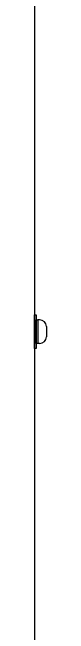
# Model space of a CAD drawing. Header units: millimetres. Extents: x -54 to 1098, y 71 to 805.
# Drawn here: x 484.5 to 488, y 438.1 to 621.4 of the extents above; entities that cross this region are included whole.
import ezdxf

# ---------------------------------------------------------------- set-up
doc = ezdxf.new("R2010")
doc.units = ezdxf.units.MM
doc.layers.get('0').update_dxf_attribs({"color": 5, "lineweight": 30})

msp = doc.modelspace()

# ---------------------------------------------------------------- linework, layer by layer
for p, q in [((484.483, 726.161), (484.483, 317.161)), ((484.483, 532.161), (484.983, 532.161)), ((484.483, 522.161), (484.483, 532.161)), ((484.983, 532.161), (484.983, 522.161)), ((484.983, 530.661), (485.483, 530.661)), ((484.983, 523.661), (484.983, 530.661)), ((485.483, 530.661), (485.483, 523.661)), ((485.983, 530.661), (485.483, 530.661)), ((487.983, 528.661), (487.983, 525.661)), ((485.483, 523.661), (484.983, 523.661)), ((485.983, 523.661), (485.483, 523.661)), ((484.983, 522.161), (484.483, 522.161))]:
    msp.add_line(p, q)
for centre, start, end in [((485.983, 528.661), 0, 90), ((485.983, 525.661), 270, 0)]:
    msp.add_arc(centre, 2, start, end)

doc.saveas('drawing.dxf')
